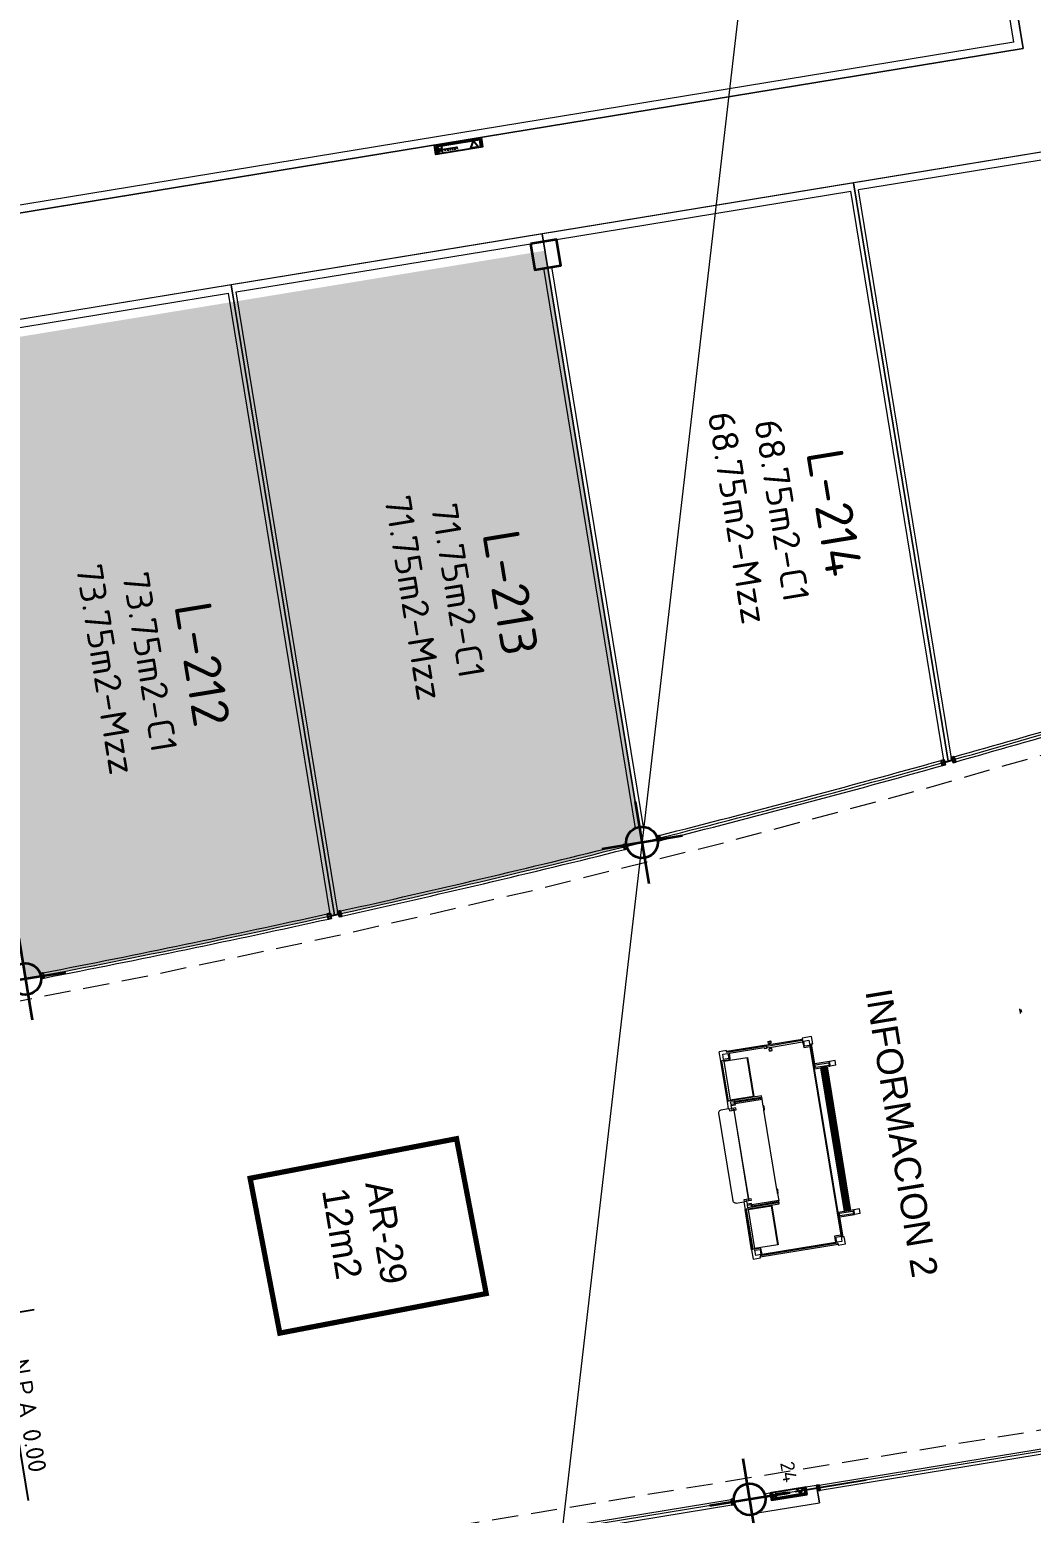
# Model space of a CAD drawing. Header units: metres. Extents: x 2 to 659295185, y -28 to 1124222152.
# Drawn here: x 655611.79 to 655630.86, y 1126311.65 to 1126339.88 of the extents above; entities that cross this region are included whole.
import ezdxf
from ezdxf.enums import TextEntityAlignment as Align

# ---------------------------------------------------------------- set-up
doc = ezdxf.new("R2010")
doc.units = ezdxf.units.M
doc.header["$MEASUREMENT"] = 0
for name, pattern in [('CCSM_C1_CUERPO EL$0$CONTINUA', [0]), ('DASHDOT', [1, 0.5, -0.25, 0, -0.25]), ('DASHED', [0.75, 0.5, -0.25])]:
    doc.linetypes.add(name, pattern=pattern)
doc.layers.get('0').update_dxf_attribs({"linetype": 'CONTINUOUS'})
for name, color, linetype in [('AREAS ESTACIONAMIENTO', 150, 'CONTINUOUS'), ('CCSM_C1_CUERPO EL$0$A-AREAS COMERCIALES', 151, 'CONTINUOUS'), ('CCSM_C1_CUERPO EL$0$A-EQUIPOS', 9, 'CONTINUOUS'), ('CCSM_C1_CUERPO EL$0$A-FRENTE DE LOCAL', 4, 'CONTINUOUS'), ('CCSM_C1_CUERPO EL$0$A-LOCAL ID', 7, 'CONTINUOUS'), ('CCSM_C1_CUERPO EL$0$A-MARCOS LOCALES', 4, 'CONTINUOUS'), ('CCSM_C1_CUERPO EL$0$A-PARED', 2, 'CCSM_C1_CUERPO EL$0$CONTINUA'), ('CCSM_C1_CUERPO EL$0$A-TEXTOS NIVELES', 7, 'CONTINUOUS'), ('CCSM_C1_CUERPO EL$0$ID_AREA EXACTA', 7, 'CONTINUOUS'), ('CCSM_C1_CUERPO EL$0$ID_Nº LOCAL', 7, 'CONTINUOUS'), ('CCSM_C1_CUERPO EL$0$ID_RUBRO', 7, 'CONTINUOUS'), ('CCSM_XREF KIOSKOSE$0$Kiosco General', 154, 'CONTINUOUS'), ('CCSM_XREF KIOSKOSE$0$Kiosko de Inf', 42, 'CONTINUOUS'), ('Cota', 3, 'CONTINUOUS'), ('modulo informacion', 7, 'CONTINUOUS'), ('SectionCutEdges', 1, 'CONTINUOUS')]:
    doc.layers.add(name, color=color, linetype=linetype)
for name, color, linetype, lineweight in [('CCSM_C1_CUERPO EL$0$ENUMERACIÓN DE CAJETIN DE EXTINSIÓN', 8, 'CONTINUOUS', 0), ('CCSM_XREF ESTRUCTURA15$0$E-CA-COLUMNA', 2, 'CONTINUOUS', 35), ('CCSM_XREF ESTRUCTURA15$0$E-CE-COLUMNA', 2, 'CONTINUOUS', 35), ('LOCALES ASIGNADOS', 41, 'DASHDOT', 0)]:
    doc.layers.add(name, color=color, linetype=linetype, lineweight=lineweight)
doc.styles.add('CCSM_C1_CUERPO EL$0$ROMANS', font='romans__.ttf')
doc.styles.add('CCSM_C1_CUERPO EL$0$Standard', font='txt_____.ttf')
doc.styles.add('CCSM_XREF KIOSKOSE$0$Standard', font='txt')

# ---------------------------------------------------------------- blocks, each defined once
blk = doc.blocks.new('CCSM_XREF ESTRUCTURA15$0$CCSM_COLUM REDONDA')
at = {"color": 5}
for p, q in [((0, 0.774), (0, -0.774)), ((-0.789, 0), (0.789, 0))]:
    blk.add_line(p, q, dxfattribs=at)
blk.add_circle((0, 0), 0.3)
blk = doc.blocks.new('CCSM_C1_CUERPO EL$0$CAJA DE MANGUERA')
for points in [[(0.444, 0.073), (0.473, -0.106), (0.44, -0.111), (0.417, 0.034), (-0.406, -0.1), (-0.382, -0.246), (-0.415, -0.251), (-0.444, -0.073)], [(0.417, 0.034), (0.44, -0.111), (-0.382, -0.246), (-0.406, -0.1)], [(0.299, 0.008), (0.393, -0.108), (0.246, -0.132)], [(-0.378, -0.123), (-0.288, -0.201), (-0.303, -0.111), (-0.363, -0.214)]]:
    blk.add_lwpolyline(points, close=True)
for points in [[(-0.295, -0.156), (-0.019, -0.111), (-0.012, -0.152)], [(-0.248, -0.149), (-0.241, -0.193)], [(-0.196, -0.14), (-0.189, -0.185)], [(-0.151, -0.133), (-0.144, -0.177)], [(-0.107, -0.125), (-0.1, -0.17)], [(-0.062, -0.118), (-0.055, -0.163)]]:
    blk.add_lwpolyline(points)
blk = doc.blocks.new('CCSM_C1_CUERPO EL$0$MARCO LOCAL-COLUMNA')
at = {"layer": 'CCSM_C1_CUERPO EL$0$A-MARCOS LOCALES'}
for points in [[(655585.123, 1126575.588), (655585.173, 1126575.588), (655585.173, 1126575.488), (655585.123, 1126575.488)], [(655585.128, 1126575.583), (655585.168, 1126575.583), (655585.168, 1126575.493), (655585.128, 1126575.493)]]:
    blk.add_lwpolyline(points, close=True, dxfattribs=at)
blk = doc.blocks.new('CCSM_C1_CUERPO EL$0$MARCO LOCAL-PARED')
for points in [[(655585.338, 1126575.539), (655585.388, 1126575.539), (655585.388, 1126575.439), (655585.338, 1126575.439)], [(655585.343, 1126575.534), (655585.383, 1126575.534), (655585.383, 1126575.444), (655585.343, 1126575.444)], [(655585.393, 1126575.539), (655585.393, 1126575.534), (655585.393, 1126575.534), (655585.393, 1126575.489), (655585.543, 1126575.489), (655585.543, 1126575.534), (655585.543, 1126575.534), (655585.543, 1126575.539), (655585.548, 1126575.539), (655585.548, 1126575.484), (655585.388, 1126575.484), (655585.388, 1126575.539)], [(655585.598, 1126575.539), (655585.548, 1126575.539), (655585.548, 1126575.439), (655585.598, 1126575.439)], [(655585.593, 1126575.534), (655585.553, 1126575.534), (655585.553, 1126575.444), (655585.593, 1126575.444)]]:
    blk.add_lwpolyline(points, close=True)
blk = doc.blocks.new('CCSM_C1_CUERPO EL$0$nivel para plantas')
h = blk.add_hatch(color=251)
h.paths.add_polyline_path([(0, 0.2, 0.414214), (-0.2, 0), (0, 0)])
h.paths.add_polyline_path([(0.2, 0), (0, 0), (0, -0.2, 0.414214)])
at = {"color": 251}
blk.add_line((-0.7, 0), (3.56, 0), dxfattribs=at)
blk.add_lwpolyline([(0, 0.7), (0, 0), (0, -0.7)], dxfattribs=at)
blk.add_circle((0, 0), 0.2, dxfattribs=at)
at = {"char_height": 0.34, "attachment_point": 1, "style": 'CCSM_C1_CUERPO EL$0$Standard'}
for s, insert, width in [('{\\Fromans|c0;\\C7;N.P.A 0.00}', (0.877, 0.444), 2.70141), ('{\\Fromans|c0;N.E. 418.75}', (0.56, -0.104), 3.02544)]:
    blk.add_mtext(s, dxfattribs=dict(at, insert=insert, width=width))
blk = doc.blocks.new('CCSM_C1_CUERPO EL$0$IDENT LOCAL')
at = {"style": 'CCSM_C1_CUERPO EL$0$ROMANS'}
for tag, height, p in [('NºLOCAL', 0.7, (0.201, 1.671)), ('AREA-EXACTA', 0.5, (0, 0.85)), ('RUBRO', 0.35, (0, 0)), ('USO', 0.35, (0, -0.85))]:
    blk.add_attdef(tag, text='', height=height, dxfattribs=at).set_placement(p, align=Align.BOTTOM_CENTER)
blk = doc.blocks.new('CCSM_XREF ESTRUCTURA15$0$CCSM_COLUMNA REC')
at = {"layer": 'CCSM_XREF ESTRUCTURA15$0$E-CA-COLUMNA'}
blk.add_lwpolyline([(-0.25, -0.25), (0.25, -0.25), (0.25, 0.25), (-0.25, 0.25)], close=True, dxfattribs=at)

msp = doc.modelspace()

# ---------------------------------------------------------------- hatches: boundary and pattern name
at = {"layer": 'LOCALES ASIGNADOS'}
h = msp.add_hatch(color=256, dxfattribs=at)
edge = h.paths.add_edge_path()
edge.add_arc((219491.1056, 1054914.3756), 441878.9229, 9.308049718, 9.309563548, ccw=False)
edge.add_line((655551.8097, 1126384.9626), (655564.5398, 1126387.0492))
edge.add_line((655564.5398, 1126387.0492), (655562.5867, 1126398.9652))
edge.add_line((655562.5867, 1126398.9652), (655552.3922, 1126397.2942))
edge.add_line((655552.3922, 1126397.2942), (655552.4569, 1126396.8995))
edge.add_line((655552.4569, 1126396.8995), (655549.9212, 1126396.4839))
h = msp.add_hatch(color=256, dxfattribs=at)
edge = h.paths.add_edge_path()
edge.add_line((655623.4463, 1126324.4171), (655621.6006, 1126335.6773))
edge.add_line((655621.6006, 1126335.6773), (655615.6797, 1126334.7068))
edge.add_line((655615.6797, 1126334.7068), (655617.5925, 1126323.0365))
edge.add_arc((655570.6912, 1126534.9923), 217.0829, 282.477286, 284.064742)
edge = h.paths.add_edge_path()
edge.add_line((655617.5925, 1126323.0365), (655615.6797, 1126334.7068))
edge.add_line((655615.6797, 1126334.7068), (655609.7587, 1126333.7363))
edge.add_line((655609.7587, 1126333.7363), (655611.7118, 1126321.8203))
edge.add_arc((655570.6912, 1126534.9923), 217.0829, 280.892263, 282.477286)

# ---------------------------------------------------------------- linework, layer by layer
for p, q in [((655625.4503, 1126320.326), (655625.5716, 1126319.5859)), ((655625.4503, 1126320.326), (655625.5716, 1126319.5859)), ((655625.4072, 1126317.436), (655625.5334, 1126316.6662)), ((655625.4072, 1126317.436), (655625.5334, 1126316.6662)), ((655625.5531, 1126316.6695), (655625.427, 1126317.4392)), ((655625.5531, 1126316.6695), (655625.427, 1126317.4392)), ((655625.9129, 1126317.5037), (655626.0342, 1126316.7635)), ((655625.9129, 1126317.5037), (655626.0342, 1126316.7635))]:
    msp.add_line(p, q)
at = {"layer": 'AREAS ESTACIONAMIENTO'}
msp.add_line((655627.7116, 1126312.2827), (655626.3614, 1126312.0614), dxfattribs=at)
at = {"layer": 'CCSM_C1_CUERPO EL$0$A-AREAS COMERCIALES', "lineweight": 5}
msp.add_lwpolyline([(655567.5336, 1126363.2197), (655625.2633, 1126372.682), (655630.6981, 1126339.5244), (655572.9685, 1126330.0618), (655571.4682, 1126339.2147), (655571.4683, 1126339.2147), (655569.4746, 1126351.3777), (655555.4707, 1126349.0823, 0.0096445), (655554.7084, 1126361.1175), (655567.5336, 1126363.2197), (655567.5336, 1126363.2197)], format="xyb", dxfattribs=at)
for points in [[(655634.1799, 1126327.4009), (655634.1311, 1126327.699), (655636.0307, 1126328.0104), (655634.5063, 1126337.3113), (655634.3769, 1126338.1007), (655634.3769, 1126338.1007), (655627.4691, 1126336.9685), (655629.2729, 1126325.9632, 0.005891)], [(655629.2729, 1126325.9632), (655627.4691, 1126336.9685), (655621.5481, 1126335.998), (655623.4463, 1126324.4171, 0.0069427)], [(655623.4463, 1126324.4171), (655621.5481, 1126335.998), (655615.6271, 1126335.0275), (655617.5925, 1126323.0365, 0.0069267)], [(655617.5925, 1126323.0365), (655615.6271, 1126335.0275), (655609.7061, 1126334.057), (655611.7118, 1126321.8203, 0.0069161)]]:
    msp.add_lwpolyline(points, format="xyb", close=True, dxfattribs=at)
for points in [[(655633.4293, 1126300.6052), (655631.4157, 1126312.8898), (655625.4948, 1126311.9193), (655627.5085, 1126299.6332)], [(655627.5085, 1126299.6332), (655625.4948, 1126311.9193), (655619.5738, 1126310.9488), (655621.5875, 1126298.6627)]]:
    msp.add_lwpolyline(points, close=True, dxfattribs=at)
at = {"layer": 'CCSM_C1_CUERPO EL$0$A-FRENTE DE LOCAL', "lineweight": 5}
for points in [[(655626.8192, 1126312.1886), (655631.2794, 1126312.9181)], [(655626.8352, 1126312.0906), (655631.2956, 1126312.8194)], [(655619.694, 1126311.0191), (655625.1412, 1126311.912)], [(655619.7101, 1126310.9205), (655625.1574, 1126311.8133)]]:
    msp.add_lwpolyline(points, dxfattribs=at)
for centre, radius, start, end in [((655569.8597, 1126537.8696), 220.0279, 285.69733, 286.958851), ((655569.8484, 1126537.9081), 220.1681, 285.697436, 286.958821), ((655570.8408, 1126534.4479), 216.4684, 284.153948, 285.623551), ((655570.8408, 1126534.4476), 216.5682, 284.153958, 285.623571), ((655570.5811, 1126535.4412), 217.495, 282.514959, 283.97193), ((655570.5788, 1126535.4511), 217.6053, 282.514976, 283.971886), ((655570.7152, 1126534.8864), 216.9244, 280.983722, 282.443475), ((655570.7159, 1126534.8831), 217.021, 280.983721, 282.443502)]:
    msp.add_arc(centre, radius, start, end, dxfattribs=at)
at = {"layer": 'CCSM_C1_CUERPO EL$0$A-PARED', "lineweight": 5}
for p, q in [((655634.3769, 1126338.1007), (655557.7314, 1126325.5379)), ((655633.1675, 1126337.7505), (655627.5673, 1126336.8326)), ((655621.819, 1126335.8904), (655627.4193, 1126336.8083)), ((655615.7254, 1126334.8916), (655621.3256, 1126335.8095)), ((655609.977, 1126333.9494), (655615.5773, 1126334.8673)), ((655626.7697, 1126312.1812), (655626.8237, 1126311.8519))]:
    msp.add_line(p, q, dxfattribs=at)
for points in [[(655630.5258, 1126339.6482), (655628.0535, 1126354.7319), (655628.2014, 1126354.7562)], [(655630.6981, 1126339.5244), (655630.6981, 1126339.5244), (655628.2015, 1126354.7562)], [(655630.5258, 1126339.6482), (655573.0182, 1126330.2223), (655571.6756, 1126338.413)], [(655572.8944, 1126330.05), (655630.6981, 1126339.5244)], [(655629.2003, 1126325.9428), (655627.4193, 1126336.8083)], [(655629.3456, 1126325.9836), (655627.5673, 1126336.8326)], [(655623.3253, 1126324.6917), (655621.5792, 1126335.3444)], [(655623.4733, 1126324.7159), (655621.7272, 1126335.3687)], [(655617.6658, 1126323.0527), (655615.7254, 1126334.8916)], [(655617.5192, 1126323.0203), (655615.5773, 1126334.8673)], [(655625.6426, 1126311.6583), (655626.8237, 1126311.8519), (655626.7697, 1126312.1812), (655626.5671, 1126312.1481), (655626.5895, 1126312.0112), (655625.9086, 1126311.8996)], [(655625.9086, 1126311.8996), (655625.8861, 1126312.0365), (655625.7777, 1126312.0187)]]:
    msp.add_lwpolyline(points, dxfattribs=at)
for start, end in [(285.63595, 285.675784), (282.457461, 282.497112)]:
    msp.add_arc((655570.6912, 1126534.9923), 217.0829, start, end, dxfattribs=at)
at = {"layer": 'CCSM_XREF KIOSKOSE$0$Kiosco General', "linetype": 'DASHED', "lineweight": 5}
msp.add_lwpolyline([(655578.4568, 1126304.6148), (655576.3309, 1126317.5847, 0.070177), (655635.9531, 1126327.5569), (655638.1108, 1126314.3925), (655578.4568, 1126304.6148)], format="xyb", dxfattribs=at)
at = {"layer": 'CCSM_XREF KIOSKOSE$0$Kiosco General', "linetype": 'DASHED', "lineweight": 5, "const_width": 0.1}
msp.add_lwpolyline([(655620.4811, 1126315.8333), (655619.9165, 1126318.7797), (655615.988, 1126318.0269), (655616.5526, 1126315.0805)], close=True, dxfattribs=at)
at = {"layer": 'Cota', "lineweight": 0}
msp.add_lwpolyline([(655719.9766, 1126143.0158), (655762.8619, 1126137.0781), (655797.8742, 1126229.9604), (655794.0251, 1126302.9937), (655628.044, 1126363.9768), (655605.1617, 1126167.097), (655719.9766, 1126143.0158)], dxfattribs=at)
at = {"layer": 'modulo informacion', "lineweight": 5}
for p, q in [((655625.8069, 1126320.5618), (655625.0569, 1126320.4389)), ((655625.8101, 1126320.542), (655625.0601, 1126320.4191)), ((655625.1028, 1126320.4058), (655625.7739, 1126320.5158)), ((655625.7739, 1126320.5158), (655625.7771, 1126320.4961)), ((655625.7771, 1126320.4961), (655625.8166, 1126320.5026)), ((655625.8101, 1126320.542), (655625.8069, 1126320.5618)), ((655625.8096, 1126320.5176), (655625.8091, 1126320.5166)), ((655625.8142, 1126320.5174), (655625.8091, 1126320.5166)), ((655625.8102, 1126320.5187), (655625.8096, 1126320.5176)), ((655625.8132, 1126320.5234), (655625.8101, 1126320.542)), ((655625.8107, 1126320.5197), (655625.8102, 1126320.5187)), ((655625.8113, 1126320.5208), (655625.8107, 1126320.5197)), ((655625.812, 1126320.5217), (655625.8113, 1126320.5208)), ((655625.8118, 1126320.5626), (655625.8543, 1126320.5695)), ((655625.8151, 1126320.5429), (655625.8118, 1126320.5626)), ((655625.8127, 1126320.5227), (655625.812, 1126320.5217)), ((655625.8132, 1126320.5234), (655625.8127, 1126320.5227)), ((655625.8134, 1126320.5237), (655625.8132, 1126320.5234)), ((655625.8142, 1126320.5174), (655625.8132, 1126320.5234)), ((655625.8141, 1126320.5246), (655625.8134, 1126320.5237)), ((655625.8149, 1126320.5255), (655625.8141, 1126320.5246)), ((655625.8181, 1126320.518), (655625.8142, 1126320.5174)), ((655625.8166, 1126320.5026), (655625.8142, 1126320.5174)), ((655625.8157, 1126320.5264), (655625.8149, 1126320.5255)), ((655625.8151, 1126320.5429), (655626.495, 1126320.6543)), ((655625.8151, 1126320.5429), (655625.8164, 1126320.5348)), ((655625.8164, 1126320.5348), (655625.8154, 1126320.5347)), ((655625.8154, 1126320.5347), (655625.8166, 1126320.5273)), ((655625.8165, 1126320.5272), (655625.8157, 1126320.5264)), ((655625.8164, 1126320.5348), (655625.8198, 1126320.5141)), ((655625.8166, 1126320.5273), (655625.8165, 1126320.5272)), ((655625.8166, 1126320.5273), (655625.8181, 1126320.518)), ((655625.8199, 1126320.5133), (655625.8167, 1126320.533)), ((655625.8181, 1126320.518), (655625.8188, 1126320.5139)), ((655625.8198, 1126320.5141), (655625.8188, 1126320.5139)), ((655625.8188, 1126320.5139), (655625.8211, 1126320.5001)), ((655625.8198, 1126320.5141), (655625.8215, 1126320.5034)), ((655625.8221, 1126320.5003), (655625.8211, 1126320.5001)), ((655625.864, 1126320.5103), (655625.8215, 1126320.5034)), ((655625.8215, 1126320.5034), (655625.8221, 1126320.5003)), ((655625.8433, 1126320.6257), (655625.8961, 1126320.6343)), ((655625.8457, 1126320.6325), (655625.8433, 1126320.6257)), ((655625.8433, 1126320.6257), (655625.8502, 1126320.5946)), ((655625.8457, 1126320.6325), (655625.8917, 1126320.64)), ((655625.8689, 1126320.5977), (655625.8502, 1126320.5946)), ((655625.9037, 1126320.5776), (655625.8543, 1126320.5695)), ((655625.8543, 1126320.5695), (655625.8564, 1126320.5738)), ((655625.8564, 1126320.5738), (655625.8724, 1126320.5764)), ((655625.9134, 1126320.5184), (655625.864, 1126320.5103)), ((655625.864, 1126320.5103), (655625.8673, 1126320.507)), ((655625.8673, 1126320.507), (655625.8834, 1126320.5097)), ((655625.8808, 1126320.5996), (655625.8689, 1126320.5977)), ((655625.8689, 1126320.5977), (655625.8724, 1126320.5764)), ((655625.8724, 1126320.5764), (655625.8843, 1126320.5783)), ((655625.8996, 1126320.6027), (655625.8808, 1126320.5996)), ((655625.8808, 1126320.5996), (655625.8843, 1126320.5783)), ((655625.8952, 1126320.5116), (655625.8834, 1126320.5097)), ((655625.8869, 1126320.4883), (655625.8834, 1126320.5097)), ((655625.9003, 1126320.581), (655625.8843, 1126320.5783)), ((655625.8987, 1126320.4903), (655625.8869, 1126320.4883)), ((655625.8917, 1126320.64), (655625.8961, 1126320.6343)), ((655625.9113, 1126320.5142), (655625.8952, 1126320.5116)), ((655625.8987, 1126320.4903), (655625.8952, 1126320.5116)), ((655625.8961, 1126320.6343), (655625.8996, 1126320.6027)), ((655625.9175, 1126320.4934), (655625.8987, 1126320.4903)), ((655625.9037, 1126320.5776), (655625.9003, 1126320.581)), ((655625.9037, 1126320.5776), (655626.4917, 1126320.674)), ((655625.9134, 1126320.5184), (655625.9113, 1126320.5142)), ((655626.5015, 1126320.6148), (655625.9134, 1126320.5184)), ((655625.9243, 1126320.4623), (655625.9175, 1126320.4934)), ((655626.495, 1126320.6543), (655626.4917, 1126320.674)), ((655626.6721, 1126320.7239), (655626.4944, 1126320.6947)), ((655626.4944, 1126320.6947), (655626.5082, 1126320.6109)), ((655626.495, 1126320.6543), (655626.5015, 1126320.6148)), ((655626.4986, 1126320.6118), (655626.4983, 1126320.6106)), ((655626.4983, 1126320.6106), (655626.4983, 1126320.6093)), ((655626.4983, 1126320.6093), (655626.4987, 1126320.608)), ((655626.4992, 1126320.613), (655626.4986, 1126320.6118)), ((655626.4987, 1126320.608), (655626.4994, 1126320.6069)), ((655626.5001, 1126320.6139), (655626.4992, 1126320.613)), ((655626.4994, 1126320.6069), (655626.5003, 1126320.606)), ((655626.5012, 1126320.6146), (655626.5001, 1126320.6139)), ((655626.5003, 1126320.606), (655626.5015, 1126320.6054)), ((655626.5024, 1126320.615), (655626.5012, 1126320.6146)), ((655626.5015, 1126320.6054), (655626.5028, 1126320.6051)), ((655626.5037, 1126320.615), (655626.5024, 1126320.615)), ((655626.5028, 1126320.6051), (655626.5041, 1126320.6051)), ((655626.505, 1126320.6147), (655626.5037, 1126320.615)), ((655626.5041, 1126320.6051), (655626.5053, 1126320.6055)), ((655626.5062, 1126320.6141), (655626.505, 1126320.6147)), ((655626.5053, 1126320.6055), (655626.5064, 1126320.6062)), ((655626.5071, 1126320.6132), (655626.5062, 1126320.6141)), ((655626.5064, 1126320.6062), (655626.5073, 1126320.6071)), ((655626.5078, 1126320.6121), (655626.5071, 1126320.6132)), ((655626.5073, 1126320.6071), (655626.5079, 1126320.6083)), ((655626.5082, 1126320.6109), (655626.5078, 1126320.6121)), ((655626.5079, 1126320.6083), (655626.5082, 1126320.6096)), ((655626.5082, 1126320.6096), (655626.5082, 1126320.6109)), ((655626.5082, 1126320.6109), (655626.5236, 1126320.5171)), ((655626.5234, 1126320.6387), (655626.6226, 1126320.6549)), ((655626.5395, 1126320.54), (655626.5234, 1126320.6387)), ((655626.5236, 1126320.5171), (655626.642, 1126320.5365)), ((655626.6387, 1126320.5563), (655626.5395, 1126320.54)), ((655626.6226, 1126320.6549), (655626.6387, 1126320.5563)), ((655626.642, 1126320.5365), (655627.2307, 1126316.9445)), ((655626.6552, 1126320.5792), (655626.675, 1126320.5825)), ((655626.7175, 1126320.1993), (655626.6552, 1126320.5792)), ((655626.6947, 1126320.5857), (655626.6721, 1126320.7239)), ((655626.675, 1126320.5825), (655626.6947, 1126320.5857)), ((655626.7373, 1126320.2025), (655626.675, 1126320.5825)), ((655625.0537, 1126320.4586), (655624.9155, 1126320.4359)), ((655624.9446, 1126320.2583), (655624.9155, 1126320.4359)), ((655624.9644, 1126320.2615), (655624.9446, 1126320.2583)), ((655625.0708, 1126319.4886), (655624.9446, 1126320.2583)), ((655625.0038, 1126320.268), (655624.9644, 1126320.2615)), ((655625.0905, 1126319.4918), (655624.9644, 1126320.2615)), ((655624.9844, 1126320.3864), (655625.0831, 1126320.4026)), ((655625.0006, 1126320.2878), (655624.9844, 1126320.3864)), ((655625.0993, 1126320.3039), (655625.0006, 1126320.2878)), ((655625.0038, 1126320.268), (655625.1223, 1126320.2874)), ((655625.0063, 1126320.2532), (655625.0038, 1126320.268)), ((655625.0063, 1126320.2532), (655625.4503, 1126320.326)), ((655625.0063, 1126320.2532), (655625.1276, 1126319.5131)), ((655625.0569, 1126320.4389), (655625.0537, 1126320.4586)), ((655625.0601, 1126320.4191), (655625.0569, 1126320.4389)), ((655625.0831, 1126320.4026), (655625.0993, 1126320.3039)), ((655625.0993, 1126320.3039), (655625.119, 1126320.3072)), ((655625.1028, 1126320.4058), (655625.119, 1126320.3072)), ((655625.1223, 1126320.2874), (655625.119, 1126320.3072)), ((655625.8869, 1126320.4883), (655625.8681, 1126320.4853)), ((655625.8715, 1126320.4537), (655625.8681, 1126320.4853)), ((655625.8715, 1126320.4537), (655625.9243, 1126320.4623)), ((655625.8759, 1126320.448), (655625.8715, 1126320.4537)), ((655625.8759, 1126320.448), (655625.9219, 1126320.4555)), ((655625.9219, 1126320.4555), (655625.9243, 1126320.4623)), ((655627.0158, 1126320.2482), (655626.7373, 1126320.2025)), ((655626.7405, 1126320.1828), (655626.9991, 1126320.2252)), ((655627.019, 1126320.2284), (655626.9991, 1126320.2252)), ((655626.9991, 1126320.2252), (655627.0072, 1126320.1759)), ((655627.121, 1126320.2654), (655627.0158, 1126320.2482)), ((655627.019, 1126320.2284), (655627.0158, 1126320.2482)), ((655627.0271, 1126320.1791), (655627.019, 1126320.2284)), ((655627.1202, 1126320.2704), (655627.1203, 1126320.2704)), ((655627.1356, 1126320.1766), (655627.121, 1126320.2654)), ((655626.7175, 1126320.1993), (655626.7373, 1126320.2025)), ((655626.7175, 1126320.1993), (655626.7321, 1126320.1105)), ((655626.7321, 1126320.1105), (655626.844, 1126320.1288)), ((655627.1801, 1126317.377), (655626.7321, 1126320.1105)), ((655626.7486, 1126320.1335), (655626.7405, 1126320.1828)), ((655627.0072, 1126320.1759), (655626.7486, 1126320.1335)), ((655626.844, 1126320.1288), (655626.8573, 1126320.131)), ((655626.844, 1126320.1288), (655627.292, 1126317.3953)), ((655626.8638, 1126320.1321), (655626.8573, 1126320.131)), ((655626.8573, 1126320.131), (655627.3054, 1126317.3975)), ((655626.8638, 1126320.1321), (655626.8672, 1126320.1326)), ((655627.3118, 1126317.3985), (655626.8638, 1126320.1321)), ((655626.8679, 1126320.1327), (655626.8672, 1126320.1326)), ((655626.8672, 1126320.1326), (655627.3152, 1126317.3991)), ((655626.8841, 1126320.1354), (655626.8679, 1126320.1327)), ((655626.8679, 1126320.1327), (655627.3159, 1126317.3992)), ((655626.8848, 1126320.1355), (655626.8841, 1126320.1354)), ((655626.8841, 1126320.1354), (655627.3321, 1126317.4019)), ((655626.901, 1126320.1382), (655626.8848, 1126320.1355)), ((655626.8848, 1126320.1355), (655627.3328, 1126317.402)), ((655626.9017, 1126320.1383), (655626.901, 1126320.1382)), ((655626.901, 1126320.1382), (655627.3491, 1126317.4047)), ((655626.9179, 1126320.1409), (655626.9017, 1126320.1383)), ((655626.9017, 1126320.1383), (655627.3497, 1126317.4048)), ((655626.9186, 1126320.1411), (655626.9179, 1126320.1409)), ((655626.9179, 1126320.1409), (655627.366, 1126317.4074)), ((655626.9348, 1126320.1437), (655626.9186, 1126320.1411)), ((655626.9186, 1126320.1411), (655627.3666, 1126317.4075)), ((655626.9355, 1126320.1438), (655626.9348, 1126320.1437)), ((655626.9348, 1126320.1437), (655627.3829, 1126317.4102)), ((655626.9517, 1126320.1465), (655626.9355, 1126320.1438)), ((655626.9355, 1126320.1438), (655627.3836, 1126317.4103)), ((655626.9524, 1126320.1466), (655626.9517, 1126320.1465)), ((655626.9517, 1126320.1465), (655627.3998, 1126317.413)), ((655626.9524, 1126320.1466), (655626.9623, 1126320.1482)), ((655626.9524, 1126320.1466), (655627.4005, 1126317.4131)), ((655626.9623, 1126320.1482), (655626.969, 1126320.1493)), ((655626.9623, 1126320.1482), (655627.4103, 1126317.4147)), ((655626.969, 1126320.1493), (655627.0303, 1126320.1594)), ((655626.969, 1126320.1493), (655627.417, 1126317.4158)), ((655627.0271, 1126320.1791), (655627.0072, 1126320.1759)), ((655627.0303, 1126320.1594), (655627.0271, 1126320.1791)), ((655627.1356, 1126320.1766), (655627.0303, 1126320.1594)), ((655627.1364, 1126320.1717), (655627.1365, 1126320.1717)), ((655625.0905, 1126319.4918), (655625.0708, 1126319.4886)), ((655625.0942, 1126319.3455), (655625.0708, 1126319.4886)), ((655625.13, 1126319.4983), (655625.0905, 1126319.4918)), ((655625.5716, 1126319.5859), (655625.1276, 1126319.5131)), ((655625.13, 1126319.4983), (655625.1276, 1126319.5131)), ((655625.7221, 1126319.5953), (655625.13, 1126319.4983)), ((655625.1332, 1126319.4786), (655625.1949, 1126319.4887)), ((655625.1413, 1126319.4292), (655625.1332, 1126319.4786)), ((655625.203, 1126319.4393), (655625.1413, 1126319.4292)), ((655625.1413, 1126319.4292), (655625.1446, 1126319.4095)), ((655625.1446, 1126319.4095), (655625.226, 1126319.4228)), ((655625.1535, 1126319.3552), (655625.1446, 1126319.4095)), ((655625.2349, 1126319.3685), (655625.1535, 1126319.3552)), ((655625.2146, 1126319.4919), (655625.1949, 1126319.4887)), ((655625.1949, 1126319.4887), (655625.203, 1126319.4393)), ((655625.2146, 1126319.4919), (655625.7056, 1126319.5724)), ((655625.2187, 1126319.4672), (655625.2146, 1126319.4919)), ((655625.7096, 1126319.5477), (655625.2187, 1126319.4672)), ((655625.2219, 1126319.4475), (655625.2187, 1126319.4672)), ((655625.2219, 1126319.4475), (655625.7326, 1126319.5312)), ((655625.226, 1126319.4228), (655625.2219, 1126319.4475)), ((655625.2413, 1126319.3291), (655625.2349, 1126319.3685)), ((655625.7056, 1126319.5724), (655625.7096, 1126319.5477)), ((655625.7326, 1126319.5312), (655625.7221, 1126319.5953)), ((655625.7539, 1126319.4013), (655625.7326, 1126319.5312)), ((655625.7673, 1126319.4035), (655625.7539, 1126319.4013)), ((655625.7568, 1126319.3839), (655625.7539, 1126319.4013)), ((655625.7633, 1126319.385), (655625.7568, 1126319.3839)), ((655625.7639, 1126319.3405), (655625.7568, 1126319.3839)), ((655625.7658, 1126319.3698), (655625.7633, 1126319.385)), ((655625.7723, 1126319.3708), (655625.7658, 1126319.3698)), ((655625.7704, 1126319.3416), (655625.7658, 1126319.3698)), ((655625.7695, 1126319.3905), (655625.7674, 1126319.4035)), ((655625.7695, 1126319.3905), (655625.7695, 1126319.3905)), ((655625.7695, 1126319.3905), (655625.7696, 1126319.39)), ((655625.7696, 1126319.39), (655625.7701, 1126319.3897)), ((655625.7699, 1126319.3883), (655625.7696, 1126319.39)), ((655625.7698, 1126319.3883), (655625.7699, 1126319.3883)), ((655625.7727, 1126319.3709), (655625.7699, 1126319.3883)), ((655625.779, 1126319.335), (655625.7701, 1126319.3897)), ((655625.7723, 1126319.3708), (655625.7727, 1126319.3709)), ((655625.7782, 1126319.3344), (655625.7723, 1126319.3708)), ((655625.7787, 1126319.3344), (655625.7727, 1126319.3709)), ((655624.9075, 1126319.2896), (655624.9045, 1126319.2768)), ((655624.9045, 1126319.2768), (655624.905, 1126319.2638)), ((655624.905, 1126319.2638), (655625.1783, 1126317.5961)), ((655624.9137, 1126319.3011), (655624.9075, 1126319.2896)), ((655624.9226, 1126319.3106), (655624.9137, 1126319.3011)), ((655624.9337, 1126319.3175), (655624.9226, 1126319.3106)), ((655624.9462, 1126319.3212), (655624.9337, 1126319.3175)), ((655625.0942, 1126319.3455), (655624.9462, 1126319.3212)), ((655625.0942, 1126319.3455), (655625.1071, 1126319.3476)), ((655625.1071, 1126319.3476), (655625.1485, 1126319.3544)), ((655625.1071, 1126319.3476), (655625.1136, 1126319.3081)), ((655625.1136, 1126319.3081), (655625.155, 1126319.3149)), ((655625.1535, 1126319.3552), (655625.1485, 1126319.3544)), ((655625.1535, 1126319.3552), (655625.1485, 1126319.3544)), ((655625.1485, 1126319.3544), (655625.155, 1126319.3149)), ((655625.155, 1126319.3149), (655625.1932, 1126319.3212)), ((655625.19, 1126319.3409), (655625.1999, 1126319.3425)), ((655625.1932, 1126319.3212), (655625.19, 1126319.3409)), ((655625.2031, 1126319.3228), (655625.1932, 1126319.3212)), ((655625.1932, 1126319.3212), (655625.4698, 1126317.6337)), ((655625.1999, 1126319.3425), (655625.2031, 1126319.3228)), ((655625.2031, 1126319.3228), (655625.2413, 1126319.3291)), ((655625.4797, 1126317.6353), (655625.2031, 1126319.3228)), ((655625.7639, 1126319.3405), (655625.7704, 1126319.3416)), ((655625.7667, 1126319.3231), (655625.7639, 1126319.3405)), ((655625.7797, 1126319.3252), (655625.7667, 1126319.3231)), ((655626.0139, 1126317.8149), (655625.7667, 1126319.3231)), ((655625.7782, 1126319.3344), (655625.7787, 1126319.3344)), ((655625.7797, 1126319.3253), (655625.7782, 1126319.3344)), ((655625.7787, 1126319.3344), (655625.779, 1126319.335)), ((655626.0273, 1126317.8171), (655626.0139, 1126317.8149)), ((655626.0168, 1126317.7976), (655626.0139, 1126317.8149)), ((655626.0233, 1126317.7986), (655626.0168, 1126317.7976)), ((655626.0239, 1126317.7542), (655626.0168, 1126317.7976)), ((655626.0258, 1126317.7834), (655626.0233, 1126317.7986)), ((655626.0239, 1126317.7542), (655626.0304, 1126317.7552)), ((655626.0267, 1126317.7368), (655626.0239, 1126317.7542)), ((655626.0323, 1126317.7845), (655626.0258, 1126317.7834)), ((655626.0304, 1126317.7552), (655626.0258, 1126317.7834)), ((655626.0397, 1126317.7389), (655626.0267, 1126317.7368)), ((655626.0267, 1126317.7368), (655626.048, 1126317.6069)), ((655626.0295, 1126317.8041), (655626.0274, 1126317.8172)), ((655626.0295, 1126317.8041), (655626.0295, 1126317.8041)), ((655626.0295, 1126317.8041), (655626.0296, 1126317.8037)), ((655626.0296, 1126317.8037), (655626.0301, 1126317.8033)), ((655626.0327, 1126317.7846), (655626.0296, 1126317.8037)), ((655626.0391, 1126317.7486), (655626.0301, 1126317.8033)), ((655626.0323, 1126317.7845), (655626.0327, 1126317.7846)), ((655626.0383, 1126317.748), (655626.0323, 1126317.7845)), ((655626.0387, 1126317.7481), (655626.0327, 1126317.7846)), ((655626.0383, 1126317.748), (655626.0387, 1126317.7481)), ((655626.0397, 1126317.7389), (655626.0383, 1126317.748)), ((655626.0387, 1126317.7481), (655626.0391, 1126317.7486)), ((655625.1821, 1126317.5836), (655625.1783, 1126317.5961)), ((655625.189, 1126317.5725), (655625.1821, 1126317.5836)), ((655625.1985, 1126317.5635), (655625.189, 1126317.5725)), ((655625.21, 1126317.5574), (655625.1985, 1126317.5635)), ((655625.2227, 1126317.5544), (655625.21, 1126317.5574)), ((655625.2357, 1126317.5548), (655625.2227, 1126317.5544)), ((655625.2357, 1126317.5548), (655625.3838, 1126317.5791)), ((655625.3838, 1126317.5791), (655625.3967, 1126317.5812)), ((655625.3838, 1126317.5791), (655625.4072, 1126317.436)), ((655625.3902, 1126317.6207), (655625.4316, 1126317.6274)), ((655625.3967, 1126317.5812), (655625.3902, 1126317.6207)), ((655625.438, 1126317.588), (655625.3967, 1126317.5812)), ((655625.427, 1126317.4392), (655625.4072, 1126317.436)), ((655625.4664, 1126317.4457), (655625.427, 1126317.4392)), ((655625.4316, 1126317.6274), (655625.4698, 1126317.6337)), ((655625.438, 1126317.588), (655625.4316, 1126317.6274)), ((655625.443, 1126317.5888), (655625.438, 1126317.588)), ((655625.443, 1126317.5888), (655625.438, 1126317.588)), ((655625.5244, 1126317.6021), (655625.443, 1126317.5888)), ((655625.4519, 1126317.5345), (655625.443, 1126317.5888)), ((655625.5333, 1126317.5478), (655625.4519, 1126317.5345)), ((655625.4551, 1126317.5148), (655625.4519, 1126317.5345)), ((655625.4551, 1126317.5148), (655625.5168, 1126317.5249)), ((655625.4632, 1126317.4654), (655625.4551, 1126317.5148)), ((655625.5249, 1126317.4755), (655625.4632, 1126317.4654)), ((655625.4664, 1126317.4457), (655626.0585, 1126317.5427)), ((655625.4689, 1126317.4309), (655625.4664, 1126317.4457)), ((655625.4689, 1126317.4309), (655625.9129, 1126317.5037)), ((655625.4689, 1126317.4309), (655625.5902, 1126316.6908)), ((655625.4698, 1126317.6337), (655625.4797, 1126317.6353)), ((655625.4698, 1126317.6337), (655625.4731, 1126317.614)), ((655625.4731, 1126317.614), (655625.4829, 1126317.6156)), ((655625.4797, 1126317.6353), (655625.5179, 1126317.6416)), ((655625.4829, 1126317.6156), (655625.4797, 1126317.6353)), ((655625.5168, 1126317.5249), (655625.5249, 1126317.4755)), ((655625.5179, 1126317.6416), (655625.5244, 1126317.6021)), ((655625.5446, 1126317.4788), (655625.5249, 1126317.4755)), ((655625.5373, 1126317.5232), (655625.5333, 1126317.5478)), ((655626.048, 1126317.6069), (655625.5373, 1126317.5232)), ((655625.5373, 1126317.5232), (655625.5406, 1126317.5034)), ((655625.5406, 1126317.5034), (655626.0315, 1126317.5839)), ((655625.5446, 1126317.4788), (655625.5406, 1126317.5034)), ((655626.0356, 1126317.5592), (655625.5446, 1126317.4788)), ((655626.0315, 1126317.5839), (655626.0356, 1126317.5592)), ((655626.0585, 1126317.5427), (655626.048, 1126317.6069)), ((655627.292, 1126317.3953), (655627.1801, 1126317.377)), ((655627.2031, 1126317.3605), (655627.4617, 1126317.4029)), ((655627.292, 1126317.3953), (655627.3054, 1126317.3975)), ((655627.3054, 1126317.3975), (655627.3118, 1126317.3985)), ((655627.3118, 1126317.3985), (655627.3152, 1126317.3991)), ((655627.3159, 1126317.3992), (655627.3152, 1126317.3991)), ((655627.3321, 1126317.4019), (655627.3159, 1126317.3992)), ((655627.3328, 1126317.402), (655627.3321, 1126317.4019)), ((655627.3491, 1126317.4047), (655627.3328, 1126317.402)), ((655627.3497, 1126317.4048), (655627.3491, 1126317.4047)), ((655627.366, 1126317.4074), (655627.3497, 1126317.4048)), ((655627.3666, 1126317.4075), (655627.366, 1126317.4074)), ((655627.3829, 1126317.4102), (655627.3666, 1126317.4075)), ((655627.3836, 1126317.4103), (655627.3829, 1126317.4102)), ((655627.3998, 1126317.413), (655627.3836, 1126317.4103)), ((655627.4005, 1126317.4131), (655627.3998, 1126317.413)), ((655627.4005, 1126317.4131), (655627.4103, 1126317.4147)), ((655627.417, 1126317.4158), (655627.4103, 1126317.4147)), ((655627.4784, 1126317.4258), (655627.417, 1126317.4158)), ((655627.4816, 1126317.4061), (655627.4617, 1126317.4029)), ((655627.4617, 1126317.4029), (655627.4698, 1126317.3535)), ((655627.5836, 1126317.4431), (655627.4784, 1126317.4258)), ((655627.4816, 1126317.4061), (655627.4784, 1126317.4258)), ((655627.4897, 1126317.3568), (655627.4816, 1126317.4061)), ((655627.5828, 1126317.448), (655627.5829, 1126317.448)), ((655627.5982, 1126317.3543), (655627.5836, 1126317.4431)), ((655627.1801, 1126317.377), (655627.1947, 1126317.2881)), ((655627.2144, 1126317.2914), (655627.1947, 1126317.2881)), ((655627.1947, 1126317.2881), (655627.2569, 1126316.9082)), ((655627.2112, 1126317.3111), (655627.2031, 1126317.3605)), ((655627.4698, 1126317.3535), (655627.2112, 1126317.3111)), ((655627.2144, 1126317.2914), (655627.4929, 1126317.337)), ((655627.2767, 1126316.9115), (655627.2144, 1126317.2914)), ((655627.4897, 1126317.3568), (655627.4698, 1126317.3535)), ((655627.4929, 1126317.337), (655627.4897, 1126317.3568)), ((655627.5982, 1126317.3543), (655627.4929, 1126317.337)), ((655627.599, 1126317.3493), (655627.5991, 1126317.3494)), ((655627.2307, 1126316.9445), (655627.1123, 1126316.925)), ((655627.1123, 1126316.925), (655627.1317, 1126316.8066)), ((655627.1353, 1126316.9085), (655627.234, 1126316.9247)), ((655627.1515, 1126316.8099), (655627.1353, 1126316.9085)), ((655627.2502, 1126316.826), (655627.1515, 1126316.8099)), ((655627.234, 1126316.9247), (655627.2307, 1126316.9445)), ((655627.234, 1126316.9247), (655627.2502, 1126316.826)), ((655627.2767, 1126316.9115), (655627.2569, 1126316.9082)), ((655627.2964, 1126316.9147), (655627.2767, 1126316.9115)), ((655627.3191, 1126316.7765), (655627.2964, 1126316.9147)), ((655625.5531, 1126316.6695), (655625.5334, 1126316.6662)), ((655625.5334, 1126316.6662), (655625.5625, 1126316.4886)), ((655625.5926, 1126316.676), (655625.5531, 1126316.6695)), ((655626.0342, 1126316.7635), (655625.5902, 1126316.6908)), ((655625.5926, 1126316.676), (655625.5902, 1126316.6908)), ((655625.711, 1126316.6954), (655625.5926, 1126316.676)), ((655625.5958, 1126316.6562), (655625.6945, 1126316.6724)), ((655625.612, 1126316.5575), (655625.5958, 1126316.6562)), ((655625.7107, 1126316.5737), (655625.612, 1126316.5575)), ((655627.1744, 1126316.7934), (655625.6942, 1126316.5507)), ((655625.6942, 1126316.5507), (655625.6974, 1126316.531)), ((655625.6945, 1126316.6724), (655625.7107, 1126316.5737)), ((655625.6974, 1126316.531), (655627.1777, 1126316.7736)), ((655625.7107, 1126316.5737), (655625.7304, 1126316.5769)), ((655625.7304, 1126316.5769), (655625.711, 1126316.6954)), ((655627.1317, 1126316.8066), (655625.7304, 1126316.5769)), ((655627.1744, 1126316.7934), (655627.1777, 1126316.7736)), ((655627.1777, 1126316.7736), (655627.1809, 1126316.7539)), ((655627.1809, 1126316.7539), (655627.3191, 1126316.7765)), ((655625.5625, 1126316.4886), (655625.7007, 1126316.5113)), ((655625.7007, 1126316.5113), (655625.6974, 1126316.531))]:
    msp.add_line(p, q, dxfattribs=at)
at = {"layer": 'SectionCutEdges', "lineweight": 5}
for p, q in [((655630.6396, 1126321.2345), (655630.6364, 1126321.2542)), ((655630.6477, 1126321.1851), (655630.6396, 1126321.2345)), ((655630.651, 1126321.1654), (655630.6477, 1126321.1851)), ((655630.6595, 1126321.2377), (655630.6676, 1126321.1884))]:
    msp.add_line(p, q, dxfattribs=at)

# ---------------------------------------------------------------- block references
at = {"layer": 'CCSM_C1_CUERPO EL$0$A-EQUIPOS', "lineweight": 5, "rotation": 359.9999490937464}
msp.add_blockref('CCSM_C1_CUERPO EL$0$CAJA DE MANGUERA', (655619.9399, 1126337.7611), dxfattribs=at)
at = {"layer": 'CCSM_C1_CUERPO EL$0$A-EQUIPOS', "lineweight": 5, "xscale": -0.7667190465057196, "yscale": 0.7667190465144813, "zscale": 0.7667190465888243, "rotation": 198.6169532308115}
msp.add_blockref('CCSM_C1_CUERPO EL$0$CAJA DE MANGUERA', (655626.249, 1126311.9554), dxfattribs=at)
at = {"layer": 'CCSM_C1_CUERPO EL$0$A-LOCAL ID', "lineweight": 5}
ref = msp.add_blockref('CCSM_C1_CUERPO EL$0$IDENT LOCAL', (655624.8759, 1126330.5314), dxfattribs=dict(at, rotation=279.3084512864317))
ref.add_attrib('AREA-EXACTA', '68.75m2-C1', dxfattribs={"layer": 'CCSM_C1_CUERPO EL$0$ID_AREA EXACTA', "height": 0.5, "rotation": 279.30845, "style": 'CCSM_C1_CUERPO EL$0$ROMANS'}).set_placement((655625.7147, 1126330.6689), align=Align.BOTTOM_CENTER)
ref.add_attrib('RUBRO', '68.75m2-Mzz', dxfattribs={"layer": 'CCSM_C1_CUERPO EL$0$ID_RUBRO', "height": 0.5, "rotation": 279.30845, "style": 'CCSM_C1_CUERPO EL$0$ROMANS'}).set_placement((655624.8759, 1126330.5314), align=Align.BOTTOM_CENTER)
ref.add_attrib('NºLOCAL', 'L-214', dxfattribs={"layer": 'CCSM_C1_CUERPO EL$0$ID_Nº LOCAL', "height": 0.7, "rotation": 279.30845, "style": 'CCSM_C1_CUERPO EL$0$ROMANS'}).set_placement((655626.5575, 1126330.603), align=Align.BOTTOM_CENTER)
ref = msp.add_blockref('CCSM_C1_CUERPO EL$0$IDENT LOCAL', (655618.7102, 1126329.0074), dxfattribs=dict(at, rotation=279.3084512864317))
ref.add_attrib('AREA-EXACTA', '71.75m2-C1', dxfattribs={"layer": 'CCSM_C1_CUERPO EL$0$ID_AREA EXACTA', "height": 0.5, "rotation": 279.30845, "style": 'CCSM_C1_CUERPO EL$0$ROMANS'}).set_placement((655619.549, 1126329.1449), align=Align.BOTTOM_CENTER)
ref.add_attrib('RUBRO', '71.75m2-Mzz', dxfattribs={"layer": 'CCSM_C1_CUERPO EL$0$ID_RUBRO', "height": 0.5, "rotation": 279.30845, "style": 'CCSM_C1_CUERPO EL$0$ROMANS'}).set_placement((655618.7102, 1126329.0074), align=Align.BOTTOM_CENTER)
ref.add_attrib('NºLOCAL', 'L-213', dxfattribs={"layer": 'CCSM_C1_CUERPO EL$0$ID_Nº LOCAL', "height": 0.7, "rotation": 279.30845, "style": 'CCSM_C1_CUERPO EL$0$ROMANS'}).set_placement((655620.3918, 1126329.079), align=Align.BOTTOM_CENTER)
ref = msp.add_blockref('CCSM_C1_CUERPO EL$0$IDENT LOCAL', (655612.8462, 1126327.6479), dxfattribs=dict(at, rotation=279.3084512864317))
ref.add_attrib('AREA-EXACTA', '73.75m2-C1', dxfattribs={"layer": 'CCSM_C1_CUERPO EL$0$ID_AREA EXACTA', "height": 0.5, "rotation": 279.30845, "style": 'CCSM_C1_CUERPO EL$0$ROMANS'}).set_placement((655613.685, 1126327.7854), align=Align.BOTTOM_CENTER)
ref.add_attrib('RUBRO', '73.75m2-Mzz', dxfattribs={"layer": 'CCSM_C1_CUERPO EL$0$ID_RUBRO', "height": 0.5, "rotation": 279.30845, "style": 'CCSM_C1_CUERPO EL$0$ROMANS'}).set_placement((655612.8462, 1126327.6479), align=Align.BOTTOM_CENTER)
ref.add_attrib('NºLOCAL', 'L-212', dxfattribs={"layer": 'CCSM_C1_CUERPO EL$0$ID_Nº LOCAL', "height": 0.7, "rotation": 279.30845, "style": 'CCSM_C1_CUERPO EL$0$ROMANS'}).set_placement((655614.5278, 1126327.7194), align=Align.BOTTOM_CENTER)
at = {"layer": 'CCSM_C1_CUERPO EL$0$A-MARCOS LOCALES', "lineweight": 5}
for name, p, rotation in [('CCSM_C1_CUERPO EL$0$MARCO LOCAL-PARED', (328601.753, -135425.8479), 15.66582568740878), ('CCSM_C1_CUERPO EL$0$MARCO LOCAL-COLUMNA', (1015325.2659, 2379152.959), 194.1769137817991), ('CCSM_C1_CUERPO EL$0$MARCO LOCAL-COLUMNA', (1020226.987, 2377734.8855), 193.9525871985013), ('CCSM_C1_CUERPO EL$0$MARCO LOCAL-PARED', (258915.4408, -115285.6127), 12.47728617626957), ('CCSM_C1_CUERPO EL$0$MARCO LOCAL-COLUMNA', (1084096.2183, 2357323.7626), 191.0044342136507)]:
    msp.add_blockref(name, p, dxfattribs=dict(at, rotation=rotation))
at = {"layer": 'CCSM_C1_CUERPO EL$0$A-MARCOS LOCALES', "lineweight": 5, "xscale": -1, "rotation": 189.3084514837909}
for p in [(-173548.4159, 2132012.2833), (-173550.0444, 2132012.0141)]:
    msp.add_blockref('CCSM_C1_CUERPO EL$0$MARCO LOCAL-COLUMNA', p, dxfattribs=at)
at = {"layer": 'CCSM_C1_CUERPO EL$0$A-TEXTOS NIVELES', "lineweight": 5, "rotation": 279.3084512052866}
msp.add_blockref('CCSM_C1_CUERPO EL$0$nivel para plantas', (655611.1865, 1126315.4096), dxfattribs=at)
at = {"layer": 'CCSM_XREF ESTRUCTURA15$0$E-CE-COLUMNA', "lineweight": 5, "rotation": 279.3084512601026}
for name, p in [('CCSM_XREF ESTRUCTURA15$0$CCSM_COLUMNA REC', (655621.6127, 1126335.6033)), ('CCSM_XREF ESTRUCTURA15$0$CCSM_COLUM REDONDA', (655623.4462, 1126324.4171)), ('CCSM_XREF ESTRUCTURA15$0$CCSM_COLUM REDONDA', (655611.7117, 1126321.8203)), ('CCSM_XREF ESTRUCTURA15$0$CCSM_COLUM REDONDA', (655625.4947, 1126311.9193))]:
    msp.add_blockref(name, p, dxfattribs=at)

# ---------------------------------------------------------------- texts
at = {"layer": 'CCSM_C1_CUERPO EL$0$ENUMERACIÓN DE CAJETIN DE EXTINSIÓN', "lineweight": 5, "insert": (655626.3385, 1126312.6589), "char_height": 0.26688, "width": 0.015658, "attachment_point": 1, "rotation": 279.2592, "style": 'CCSM_C1_CUERPO EL$0$ROMANS'}
msp.add_mtext('24', dxfattribs=at)
at = {"layer": 'CCSM_XREF KIOSKOSE$0$Kiosco General', "lineweight": 5, "insert": (655618.6703, 1126318.0141), "char_height": 0.2, "attachment_point": 1, "rotation": 279.308, "style": 'CCSM_XREF KIOSKOSE$0$Standard'}
msp.add_mtext_dynamic_manual_height_columns('\\pt2.6;{\\fArial|b0|i0|c0|p34;\\H2.5x;AR-29\\P12m2}', width=7.561207, gutter_width=1, heights=[0], dxfattribs=at)
at = {"layer": 'CCSM_XREF KIOSKOSE$0$Kiosko de Inf', "lineweight": 5, "insert": (655628.1893, 1126321.6675), "char_height": 0.2, "attachment_point": 1, "rotation": 279.308, "style": 'CCSM_XREF KIOSKOSE$0$Standard'}
msp.add_mtext_dynamic_manual_height_columns('\\pt2.6;{\\fArial|b0|i0|c0|p34;\\H2.5x;INFORMACION 2}', width=7.561207, gutter_width=1, heights=[0], dxfattribs=at)

doc.saveas('drawing.dxf')
